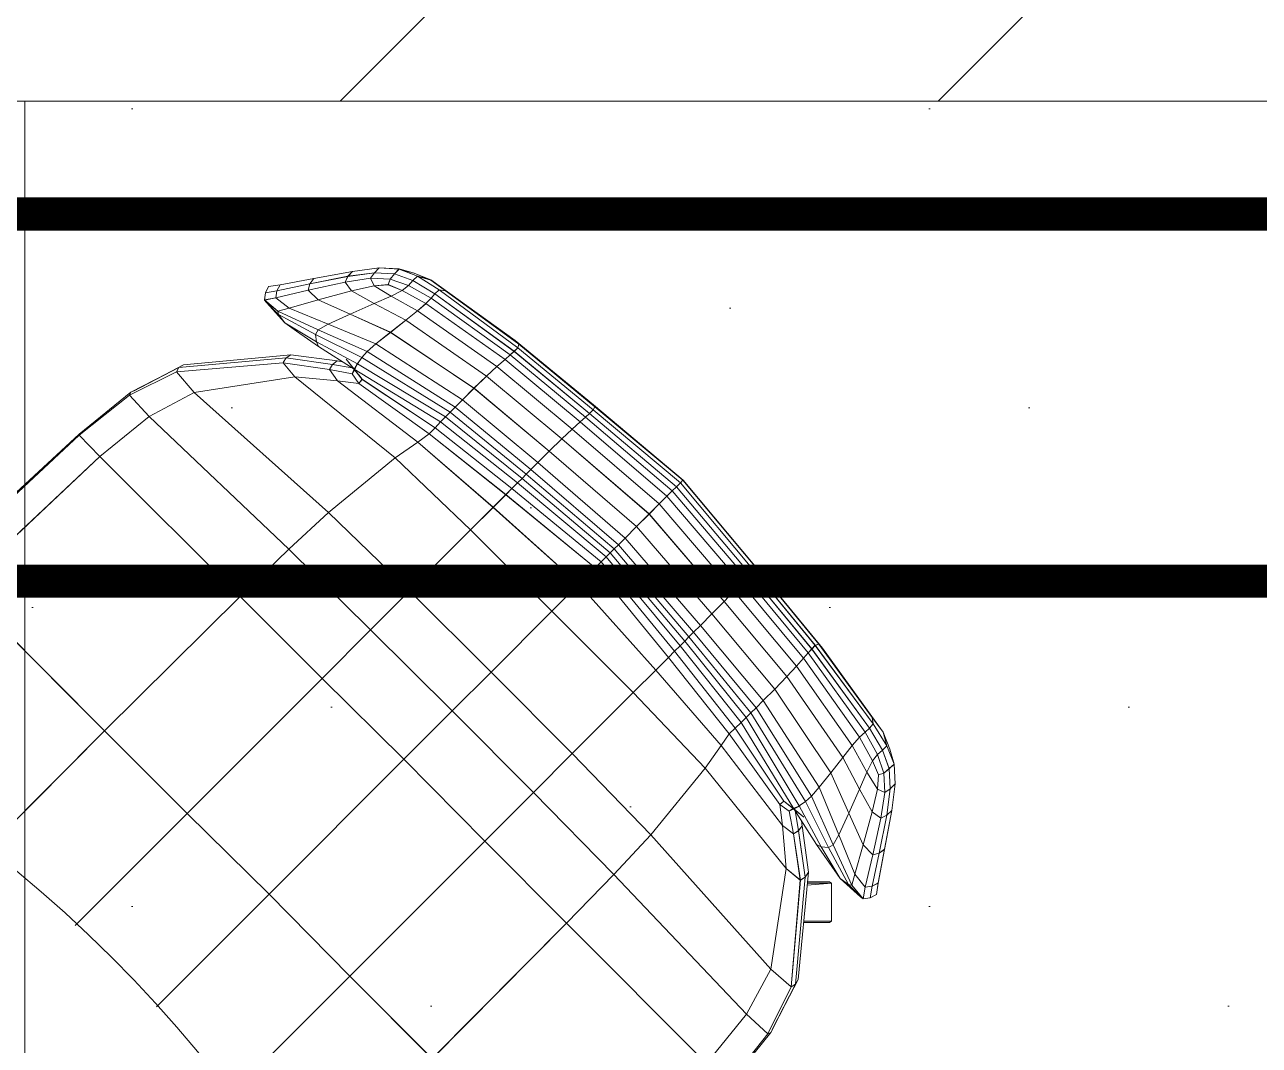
# Model space of a CAD drawing. Header units: millimetres. Extents: x -81374 to 485233, y -39075 to 157313.
# Drawn here: x 44808 to 45364, y -9986 to -9526 of the extents above; entities that cross this region are included whole.
import ezdxf
from ezdxf.enums import TextEntityAlignment as Align

# ---------------------------------------------------------------- set-up
doc = ezdxf.new("R2010")
doc.units = ezdxf.units.MM
doc.layers.add('ceiling', color=7, linetype='Continuous', lineweight=5, true_color=0x560d91)
for name, color, linetype in [('ceilings', 253, 'Continuous'), ('Hatch 01_UC', 7, 'Continuous'), ('M-HVAC VRV PIPE', 152, 'Continuous'), ('PCE-HVACTEXT', 7, 'Continuous')]:
    doc.layers.add(name, color=color, linetype=linetype)
doc.layers.add('COPPER PIPE ', color=4, linetype='Continuous', lineweight=30)
doc.layers.add('G-IMPT', color=8, linetype='Continuous', lineweight=5)
doc.styles.add('rs', font='romans.shx', dxfattribs={"width": 0.75})
doc.styles.get("Standard").update_dxf_attribs({"font": 'arial.ttf'})
doc.dimstyles.new('GLAZ ALU', dxfattribs={"dimscale": 100, "dimtxt": 2, "dimasz": 1.4, "dimexe": 0.8, "dimexo": 0.8, "dimgap": 0.75, "dimtad": 1, "dimdec": 0, "dimzin": 0, "dimdsep": 46, "dimtxsty": 'rs', "dimcen": 0.09, "dimclrd": 8, "dimclre": 8, "dimclrt": 2, "dimadec": 0, "dimazin": 0, "dimtfac": 1, "dimtdec": 0, "dimtmove": 0, "dimatfit": 3, "dimfxl": 1, "dimtolj": 1, "dimtzin": 0, "dimarcsym": 0})

# ---------------------------------------------------------------- blocks, each defined once
blk = doc.blocks.new('floor plan 1')
at = {"layer": 'G-IMPT', "color": 8, "ltscale": 500}
for p, q in [((13270.98, -29066.45), (13216.52, -29120.9)), ((13045.67, -29072.24), (13026.85, -29095.51)), ((13046.23, -29072.34), (13028.16, -29094.97)), ((13055.81, -29081.62), (13037.75, -29103.79)), ((13055.81, -29081.62), (13118.83, -29144.79)), ((13179.34, -29083.74), (13118.83, -29144.79)), ((13179.34, -29083.74), (13216.52, -29120.9)), ((13014.49, -29119.32), (13026.3, -29096.83)), ((13015.69, -29117.26), (13026.85, -29095.51)), ((13015.69, -29117.26), (13026.3, -29096.83)), ((13028.16, -29094.97), (13017.72, -29116.09)), ((13028.16, -29094.97), (13026.85, -29095.51)), ((13037.75, -29103.79), (13028.16, -29094.97)), ((13026.91, -29124.11), (13037.75, -29103.79)), ((13037.75, -29103.79), (13097.52, -29166.7)), ((13303.64, -29107.09), (13252.9, -29157.83)), ((13014.49, -29119.32), (13009.94, -29167.69)), ((13015.69, -29117.26), (13011.35, -29165.5)), ((13017.72, -29116.09), (13013.56, -29164.13)), ((13015.69, -29117.26), (13014.49, -29119.32)), ((13017.72, -29116.09), (13015.69, -29117.26)), ((13026.91, -29124.11), (13017.72, -29116.09)), ((13216.52, -29120.9), (13155.71, -29181.72)), ((13216.52, -29120.9), (13252.9, -29157.83)), ((13019.94, -29169.43), (13026.91, -29124.11)), ((13026.91, -29124.11), (13080.97, -29184.61)), ((12999.53, -29145.72), (13000.37, -29145.11)), ((12999.53, -29145.72), (13012.01, -29145.68)), ((12999.53, -29145.72), (12999.53, -29162.82)), ((13012.01, -29145.72), (12999.53, -29145.72)), ((13012.07, -29145.11), (13000.37, -29145.11)), ((13118.83, -29144.79), (13097.52, -29166.7)), ((13118.83, -29144.79), (13155.71, -29181.72)), ((13340.29, -29143.74), (13289.82, -29194.2)), ((12978.47, -29162.85), (12979.25, -29157.65)), ((12982.08, -29156.22), (12979.25, -29157.65)), ((12981.2, -29161.4), (12982.08, -29156.22)), ((12985.31, -29155.78), (12982.08, -29156.22)), ((12984.32, -29160.95), (12985.31, -29155.78)), ((12986.46, -29156.69), (12985.31, -29155.78)), ((12990.38, -29161.86), (12985.31, -29155.78)), ((12995.55, -29164.9), (12986.46, -29156.69)), ((12991.79, -29162.16), (12986.46, -29156.69)), ((13192.17, -29218.55), (13252.9, -29157.83)), ((13289.82, -29194.2), (13252.9, -29157.83)), ((12975.57, -29178.01), (12978.47, -29162.85)), ((12978.04, -29176.25), (12981.2, -29161.4)), ((12981.2, -29161.4), (12978.47, -29162.85)), ((12980.94, -29175.46), (12984.32, -29160.95)), ((12984.32, -29160.95), (12981.2, -29161.4)), ((12988.96, -29166.86), (12984.32, -29160.95)), ((12988.96, -29166.86), (12990.38, -29161.86)), ((12991.79, -29162.16), (12990.38, -29161.86)), ((12998.72, -29179.97), (12990.38, -29161.86)), ((13000.81, -29178.83), (12991.79, -29162.16)), ((12991.79, -29162.16), (12995.55, -29164.9)), ((12995.55, -29164.9), (12999.35, -29170.23)), ((13004.17, -29179.16), (12995.55, -29164.9)), ((13010.49, -29161.85), (12999.53, -29162.82)), ((12999.53, -29162.82), (13000.37, -29163.42)), ((13010.4, -29162.82), (12999.53, -29162.82)), ((13010.35, -29163.39), (13000.37, -29163.42)), ((13010.35, -29163.42), (13000.37, -29163.42)), ((13011.35, -29165.5), (13009.94, -29167.69)), ((13013.56, -29164.13), (13011.35, -29165.5)), ((13011.35, -29165.5), (13014.39, -29186.42)), ((13019.94, -29169.43), (13013.56, -29164.13)), ((13013.56, -29164.13), (13016.67, -29185.05)), ((12985.19, -29180.02), (12988.96, -29166.86)), ((12996.22, -29184.49), (12988.96, -29166.86)), ((13006.24, -29180.14), (12999.35, -29170.23)), ((13009.94, -29167.69), (13012.76, -29188.54)), ((13019.94, -29169.43), (13056.44, -29214.62)), ((13019.94, -29169.43), (13021.65, -29188.72)), ((13080.97, -29184.61), (13097.52, -29166.7)), ((13097.52, -29166.7), (13133.82, -29203.6)), ((12974.64, -29193.37), (12978.04, -29176.25)), ((12978.04, -29176.25), (12975.57, -29178.01)), ((12980.94, -29175.46), (12977.3, -29192.09)), ((12980.94, -29175.46), (12978.04, -29176.25)), ((12985.19, -29180.02), (12980.94, -29175.46)), ((12972.4, -29195.44), (12975.57, -29178.01)), ((12981.13, -29194.92), (12985.19, -29180.02)), ((12991.69, -29194.3), (12985.19, -29180.02)), ((12996.22, -29184.49), (12998.72, -29179.97)), ((13000.81, -29178.83), (12998.72, -29179.97)), ((13008.51, -29202.01), (12998.72, -29179.97)), ((13011.18, -29199.58), (13000.81, -29178.83)), ((13004.17, -29179.16), (13000.81, -29178.83)), ((13014.03, -29197.65), (13004.17, -29179.16)), ((13004.17, -29179.16), (13006.24, -29180.14)), ((13016.41, -29196.19), (13006.24, -29180.14)), ((13155.71, -29181.72), (13133.82, -29203.6)), ((13155.71, -29181.72), (13192.17, -29218.55)), ((13380.49, -29177.59), (13326.99, -29231.39)), ((12991.69, -29194.3), (12996.22, -29184.49)), ((13005.06, -29205.97), (12996.22, -29184.49)), ((13014.39, -29186.42), (13012.76, -29188.54)), ((13016.67, -29185.05), (13014.39, -29186.42)), ((13014.39, -29186.42), (13015.87, -29195.34)), ((13021.65, -29188.72), (13016.67, -29185.05)), ((13016.67, -29185.05), (13018.53, -29195.23)), ((13080.97, -29184.61), (13056.44, -29214.62)), ((13080.97, -29184.61), (13116.32, -29221.11)), ((12974.64, -29193.37), (12972.4, -29195.44)), ((12974.64, -29193.37), (12973.05, -29205.32)), ((12977.3, -29192.09), (12974.64, -29193.37)), ((12977.3, -29192.09), (12975.54, -29203.59)), ((12981.13, -29194.92), (12977.3, -29192.09)), ((13021.04, -29199.73), (13011.98, -29192.57)), ((13016.41, -29196.19), (13011.98, -29192.57)), ((13012.99, -29190.8), (13012.76, -29188.54)), ((13012.76, -29188.54), (13013.09, -29190.95)), ((13049.26, -29224.79), (13021.65, -29188.72)), ((13021.65, -29188.72), (13022.85, -29198.26)), ((12972.4, -29195.44), (12970.8, -29207.46)), ((12981.13, -29194.92), (12978.86, -29205.13)), ((12986.89, -29205.17), (12981.13, -29194.92)), ((12991.69, -29194.3), (12986.89, -29205.17)), ((12999.87, -29212.48), (12991.69, -29194.3)), ((13014.03, -29197.65), (13011.18, -29199.58)), ((13013.62, -29197.64), (13016.05, -29196.43)), ((13016.55, -29196.5), (13013.62, -29197.64)), ((13016.41, -29196.19), (13014.03, -29197.65)), ((13037.91, -29237.33), (13014.03, -29197.65)), ((13021.04, -29199.73), (13016.41, -29196.19)), ((13016.41, -29196.19), (13040.19, -29235.13)), ((13018.53, -29195.23), (13016.44, -29196.25)), ((13016.57, -29196.49), (13018.53, -29195.23)), ((13022.85, -29198.26), (13018.53, -29195.23)), ((13021.04, -29199.73), (13018.98, -29198.25)), ((13022.85, -29198.26), (13021.04, -29199.73)), ((13022.85, -29198.26), (13045.57, -29230.04)), ((13289.82, -29194.2), (13229.01, -29255.02)), ((13326.99, -29231.39), (13289.82, -29194.2)), ((12975.54, -29203.59), (12973.05, -29205.32)), ((12978.86, -29205.13), (12975.54, -29203.59)), ((12975.93, -29212.34), (12975.54, -29203.59)), ((13005.06, -29205.97), (13008.51, -29202.01)), ((13011.18, -29199.58), (13008.51, -29202.01)), ((13033.51, -29241.73), (13008.51, -29202.01)), ((13011.18, -29199.58), (13035.78, -29239.45)), ((13042.94, -29232.63), (13021.04, -29199.73)), ((13116.32, -29221.11), (13133.82, -29203.6)), ((13133.82, -29203.6), (13170.33, -29240.4)), ((12973.05, -29205.32), (12970.8, -29207.46)), ((12971.34, -29216.42), (12970.8, -29207.46)), ((12973.58, -29214.34), (12973.05, -29205.32)), ((12978.4, -29211.56), (12978.86, -29205.13)), ((12983.57, -29212.83), (12978.86, -29205.13)), ((12986.89, -29205.17), (12983.57, -29212.83)), ((12994.41, -29219.44), (12986.89, -29205.17)), ((13005.06, -29205.97), (12999.87, -29212.48)), ((13005.06, -29205.97), (13030.23, -29245.01)), ((12973.58, -29214.34), (12971.34, -29216.42)), ((12975.93, -29212.34), (12973.58, -29214.34)), ((12976.55, -29222.63), (12973.58, -29214.34)), ((12978.4, -29211.56), (12975.93, -29212.34)), ((12978.73, -29220.73), (12975.93, -29212.34)), ((12981.07, -29217.83), (12978.4, -29211.56)), ((12983.57, -29212.83), (12981.07, -29217.83)), ((12990.16, -29224.76), (12983.57, -29212.83)), ((12999.87, -29212.48), (12994.41, -29219.44)), ((13025.08, -29250.16), (12999.87, -29212.48)), ((13056.44, -29214.62), (13049.26, -29224.79)), ((13056.44, -29214.62), (13088.82, -29248.61)), ((12973.19, -29223.18), (12971.34, -29216.42)), ((12974.55, -29224.67), (12971.34, -29216.42)), ((12978.73, -29220.73), (12976.55, -29222.63)), ((12981.07, -29217.83), (12978.73, -29220.73)), ((12984.42, -29230.83), (12978.73, -29220.73)), ((12986.9, -29228.52), (12981.07, -29217.83)), ((12994.41, -29219.44), (12990.16, -29224.76)), ((12994.41, -29219.44), (13019.59, -29255.79)), ((13116.32, -29221.11), (13088.82, -29248.61)), ((13116.32, -29221.11), (13152.88, -29257.85)), ((13192.17, -29218.55), (13170.33, -29240.4)), ((13192.17, -29218.55), (13229.01, -29255.02)), ((12973.19, -29223.18), (12976.3, -29230.76)), ((12976.55, -29222.63), (12974.55, -29224.67)), ((12976.3, -29230.76), (12974.55, -29224.67)), ((12980.74, -29234.5), (12974.55, -29224.67)), ((12982.46, -29232.54), (12976.55, -29222.63)), ((12990.16, -29224.76), (12986.9, -29228.52)), ((13015.29, -29260.51), (12990.16, -29224.76)), ((13049.26, -29224.79), (13045.57, -29230.04)), ((13049.26, -29224.79), (13078.68, -29258.74)), ((12976.3, -29230.76), (13003.52, -29268.65)), ((12976.3, -29230.76), (12981.22, -29237.38)), ((12982.46, -29232.54), (12980.74, -29234.5)), ((12984.42, -29230.83), (12982.46, -29232.54)), ((12982.46, -29232.54), (13008.42, -29268.24)), ((12986.9, -29228.52), (12984.42, -29230.83)), ((13009.99, -29266.53), (12984.42, -29230.83)), ((12986.9, -29228.52), (13012.11, -29264.15)), ((13045.57, -29230.04), (13042.94, -29232.63)), ((13045.57, -29230.04), (13072.97, -29264.45)), ((13326.99, -29231.39), (13265.93, -29291.89)), ((13391.68, -29296.21), (13326.99, -29231.39)), ((12981.22, -29237.38), (12980.74, -29234.5)), ((13006.86, -29269.89), (12980.74, -29234.5)), ((13005.26, -29270.39), (12981.22, -29237.38)), ((13037.91, -29237.33), (13035.78, -29239.45)), ((13040.19, -29235.13), (13037.91, -29237.33)), ((13037.91, -29237.33), (13065.62, -29271.8)), ((13042.94, -29232.63), (13040.19, -29235.13)), ((13040.19, -29235.13), (13067.7, -29269.73)), ((13042.94, -29232.63), (13070.23, -29267.2)), ((13030.23, -29245.01), (13033.51, -29241.73)), ((13035.78, -29239.45), (13033.51, -29241.73)), ((13033.51, -29241.73), (13061.66, -29275.76)), ((13035.78, -29239.45), (13063.71, -29273.71)), ((13152.88, -29257.85), (13170.33, -29240.4)), ((13170.33, -29240.4), (13207.13, -29276.9)), ((13030.23, -29245.01), (13025.08, -29250.16)), ((13030.23, -29245.01), (13058.54, -29278.88)), ((13088.82, -29248.61), (13078.68, -29258.74)), ((13088.82, -29248.61), (13125.46, -29285.27)), ((13025.08, -29250.16), (13019.59, -29255.79)), ((13025.08, -29250.16), (13053.41, -29284.02)), ((13019.59, -29255.79), (13015.29, -29260.51)), ((13019.59, -29255.79), (13047.85, -29289.67)), ((13078.68, -29258.74), (13072.97, -29264.45)), ((13078.68, -29258.74), (13113.28, -29297.45)), ((13125.46, -29285.27), (13152.88, -29257.85)), ((13152.88, -29257.85), (13189.62, -29294.41)), ((13229.01, -29255.02), (13207.13, -29276.9)), ((13265.93, -29291.89), (13229.01, -29255.02)), ((13012.11, -29264.15), (13009.99, -29266.53)), ((13015.29, -29260.51), (13012.11, -29264.15)), ((13012.11, -29264.15), (13040.21, -29297.94)), ((13015.29, -29260.51), (13043.47, -29294.35)), ((13072.97, -29264.45), (13070.23, -29267.2)), ((13072.97, -29264.45), (13105.92, -29304.81)), ((13003.52, -29268.65), (13032.53, -29303.96)), ((13003.52, -29268.65), (13005.26, -29270.39)), ((13005.26, -29270.39), (13006.86, -29269.89)), ((13005.26, -29270.39), (13033.36, -29304.66)), ((13008.42, -29268.24), (13006.86, -29269.89)), ((13006.86, -29269.89), (13034.72, -29303.81)), ((13009.99, -29266.53), (13008.42, -29268.24)), ((13008.42, -29268.24), (13036.37, -29302.13)), ((13009.99, -29266.53), (13038.02, -29300.35)), ((13067.7, -29269.73), (13065.62, -29271.8)), ((13070.23, -29267.2), (13067.7, -29269.73)), ((13101.04, -29309.68), (13067.7, -29269.73)), ((13070.23, -29267.2), (13103.25, -29307.48)), ((13058.54, -29278.88), (13061.66, -29275.76)), ((13063.71, -29273.71), (13061.66, -29275.76)), ((13061.66, -29275.76), (13095.5, -29315.22)), ((13065.62, -29271.8), (13063.71, -29273.71)), ((13097.4, -29313.32), (13063.71, -29273.71)), ((13065.62, -29271.8), (13099.17, -29311.55)), ((13189.62, -29294.41), (13207.13, -29276.9)), ((13244.03, -29313.2), (13207.13, -29276.9)), ((13058.54, -29278.88), (13053.41, -29284.02)), ((13058.54, -29278.88), (13092.51, -29318.22)), ((13053.41, -29284.02), (13047.85, -29289.67)), ((13053.41, -29284.02), (13087.37, -29323.35)), ((13125.46, -29285.27), (13113.28, -29297.45)), ((13125.46, -29285.27), (13162.12, -29321.91)), ((13047.85, -29289.67), (13043.47, -29294.35)), ((13081.68, -29329.04), (13047.85, -29289.67)), ((13265.93, -29291.89), (13244.03, -29313.2)), ((13329.11, -29354.91), (13265.93, -29291.89)), ((13040.21, -29297.94), (13038.02, -29300.35)), ((13043.47, -29294.35), (13040.21, -29297.94)), ((13073.65, -29337.07), (13040.21, -29297.94)), ((13043.47, -29294.35), (13077.12, -29333.61)), ((13113.28, -29297.45), (13105.92, -29304.81)), ((13113.28, -29297.45), (13151.98, -29332.04)), ((13162.12, -29321.91), (13189.62, -29294.41)), ((13226.11, -29329.75), (13189.62, -29294.41)), ((13391.68, -29296.21), (13329.11, -29354.91)), ((13032.53, -29303.96), (13066.38, -29344.34)), ((13032.53, -29303.96), (13033.36, -29304.66)), ((13033.36, -29304.66), (13034.72, -29303.81)), ((13033.36, -29304.66), (13066.42, -29344.31)), ((13036.37, -29302.13), (13034.72, -29303.81)), ((13067.59, -29343.13), (13034.72, -29303.81)), ((13038.02, -29300.35), (13036.37, -29302.13)), ((13069.38, -29341.34), (13036.37, -29302.13)), ((13038.02, -29300.35), (13071.24, -29339.48)), ((13105.92, -29304.81), (13103.25, -29307.48)), ((13105.92, -29304.81), (13146.28, -29337.75)), ((13101.04, -29309.68), (13099.17, -29311.55)), ((13103.25, -29307.48), (13101.04, -29309.68)), ((13101.04, -29309.68), (13141, -29343.03)), ((13103.25, -29307.48), (13143.53, -29340.5)), ((13401.4, -29305.95), (13338.39, -29364.49)), ((13401.75, -29306.3), (13338.49, -29365.05)), ((13092.51, -29318.22), (13095.5, -29315.22)), ((13097.4, -29313.32), (13095.5, -29315.22)), ((13095.5, -29315.22), (13134.97, -29349.06)), ((13099.17, -29311.55), (13097.4, -29313.32)), ((13097.4, -29313.32), (13137.01, -29347.01)), ((13099.17, -29311.55), (13138.92, -29345.1)), ((13226.11, -29329.75), (13244.03, -29313.2)), ((13244.03, -29313.2), (13306.93, -29372.97)), ((13092.51, -29318.22), (13087.37, -29323.35)), ((13092.51, -29318.22), (13131.84, -29352.18)), ((13087.37, -29323.35), (13081.68, -29329.04)), ((13087.37, -29323.35), (13126.71, -29357.32)), ((13162.12, -29321.91), (13151.98, -29332.04)), ((13196.11, -29354.29), (13162.12, -29321.91)), ((13081.68, -29329.04), (13077.12, -29333.61)), ((13081.68, -29329.04), (13121.05, -29362.88)), ((13151.98, -29332.04), (13146.28, -29337.75)), ((13185.93, -29361.46), (13151.98, -29332.04)), ((13196.11, -29354.29), (13226.11, -29329.75)), ((13226.11, -29329.75), (13286.62, -29383.81)), ((13073.65, -29337.07), (13071.24, -29339.48)), ((13077.12, -29333.61), (13073.65, -29337.07)), ((13073.65, -29337.07), (13112.79, -29370.51)), ((13077.12, -29333.61), (13116.38, -29367.26)), ((13143.53, -29340.5), (13146.28, -29337.75)), ((13180.69, -29365.16), (13146.28, -29337.75)), ((13066.42, -29344.31), (13067.59, -29343.13)), ((13069.38, -29341.34), (13067.59, -29343.13)), ((13067.59, -29343.13), (13106.92, -29376)), ((13071.24, -29339.48), (13069.38, -29341.34)), ((13069.38, -29341.34), (13108.6, -29374.36)), ((13071.24, -29339.48), (13110.37, -29372.71)), ((13141, -29343.03), (13138.92, -29345.1)), ((13143.53, -29340.5), (13141, -29343.03)), ((13175.59, -29370.54), (13141, -29343.03)), ((13178.09, -29367.79), (13143.53, -29340.5)), ((13066.38, -29344.34), (13106.77, -29378.2)), ((13066.42, -29344.31), (13106.07, -29377.37)), ((13131.84, -29352.18), (13134.97, -29349.06)), ((13137.01, -29347.01), (13134.97, -29349.06)), ((13169, -29377.21), (13134.97, -29349.06)), ((13138.92, -29345.1), (13137.01, -29347.01)), ((13171.27, -29374.94), (13137.01, -29347.01)), ((13173.39, -29372.82), (13138.92, -29345.1)), ((13126.71, -29357.32), (13131.84, -29352.18)), ((13165.72, -29380.5), (13131.84, -29352.18)), ((13196.11, -29354.29), (13185.93, -29361.46)), ((13241.3, -29390.79), (13196.11, -29354.29)), ((13329.11, -29354.91), (13306.93, -29372.97)), ((13329.11, -29354.91), (13338.39, -29364.49)), ((13126.71, -29357.32), (13121.05, -29362.88)), ((13160.57, -29385.65), (13126.71, -29357.32)), ((13121.05, -29362.88), (13116.38, -29367.26)), ((13154.93, -29391.14), (13121.05, -29362.88)), ((13178.09, -29367.79), (13180.69, -29365.16)), ((13185.93, -29361.46), (13180.69, -29365.16)), ((13212.47, -29387.87), (13180.69, -29365.16)), ((13222.01, -29389.07), (13185.93, -29361.46)), ((13338.49, -29365.05), (13315.22, -29383.87)), ((13338.39, -29364.49), (13315.76, -29382.57)), ((13338.39, -29364.49), (13338.49, -29365.05)), ((13112.79, -29370.51), (13110.37, -29372.71)), ((13116.38, -29367.26), (13112.79, -29370.51)), ((13146.57, -29398.61), (13112.79, -29370.51)), ((13150.21, -29395.44), (13116.38, -29367.26)), ((13175.59, -29370.54), (13173.39, -29372.82)), ((13178.09, -29367.79), (13175.59, -29370.54)), ((13214.53, -29394.31), (13175.59, -29370.54)), ((13210.99, -29389.69), (13178.09, -29367.79)), ((13106.07, -29377.37), (13106.92, -29376)), ((13108.6, -29374.36), (13106.92, -29376)), ((13140.83, -29403.86), (13106.92, -29376)), ((13110.37, -29372.71), (13108.6, -29374.36)), ((13142.48, -29402.31), (13108.6, -29374.36)), ((13144.2, -29400.73), (13110.37, -29372.71)), ((13171.27, -29374.94), (13169, -29377.21)), ((13173.39, -29372.82), (13171.27, -29374.94)), ((13211.15, -29399.54), (13171.27, -29374.94)), ((13213.07, -29396.7), (13173.39, -29372.82)), ((13286.62, -29383.81), (13306.93, -29372.97)), ((13306.93, -29372.97), (13315.76, -29382.57)), ((13140.34, -29405.47), (13106.07, -29377.37)), ((13106.77, -29378.2), (13106.07, -29377.37)), ((13142.08, -29407.2), (13106.77, -29378.2)), ((13160.57, -29385.65), (13165.72, -29380.5)), ((13165.72, -29380.5), (13169, -29377.21)), ((13204.76, -29405.67), (13165.72, -29380.5)), ((13208.72, -29402.21), (13169, -29377.21)), ((13315.76, -29382.57), (13294.64, -29393)), ((13315.76, -29382.57), (13315.22, -29383.87)), ((13160.57, -29385.65), (13154.93, -29391.14)), ((13198.25, -29410.86), (13160.57, -29385.65)), ((13212.47, -29387.87), (13210.99, -29389.69)), ((13222.01, -29389.07), (13212.47, -29387.87)), ((13212.47, -29387.87), (13215.5, -29392.2)), ((13241.3, -29390.79), (13286.62, -29383.81)), ((13286.62, -29383.81), (13294.64, -29393)), ((13313.9, -29384.43), (13291.4, -29396.24)), ((13293.47, -29395.04), (13315.22, -29383.87)), ((13293.47, -29395.04), (13313.9, -29384.43)), ((13154.93, -29391.14), (13150.21, -29395.44)), ((13191.28, -29416.31), (13154.93, -29391.14)), ((13210.99, -29389.69), (13212.47, -29391.75)), ((13210.99, -29389.69), (13218.15, -29398.75)), ((13210.99, -29389.69), (13214.53, -29394.31)), ((13215.5, -29392.2), (13214.23, -29394.16)), ((13215.5, -29392.2), (13214.48, -29394.29)), ((13225.68, -29394.06), (13215.5, -29392.2)), ((13241.3, -29390.79), (13222.01, -29389.07)), ((13222.01, -29389.07), (13225.68, -29394.06)), ((13241.3, -29390.79), (13246.6, -29397.17)), ((13294.64, -29393), (13246.6, -29397.17)), ((13294.64, -29393), (13293.47, -29395.04)), ((13146.57, -29398.61), (13144.2, -29400.73)), ((13150.21, -29395.44), (13146.57, -29398.61)), ((13182.2, -29423.82), (13146.57, -29398.61)), ((13185.97, -29420.56), (13150.21, -29395.44)), ((13213.07, -29396.7), (13211.15, -29399.54)), ((13214.53, -29394.31), (13213.07, -29396.7)), ((13213.07, -29396.7), (13231.56, -29406.56)), ((13214.22, -29394.18), (13213.08, -29397.1)), ((13213.08, -29397.1), (13214.29, -29394.67)), ((13214.53, -29394.31), (13230.58, -29404.48)), ((13214.53, -29394.31), (13218.15, -29398.75)), ((13224.31, -29396.34), (13215.38, -29394.85)), ((13222.18, -29397.96), (13219.78, -29397.64)), ((13219.93, -29397.73), (13222.18, -29397.96)), ((13224.31, -29396.34), (13222.18, -29397.96)), ((13243.04, -29400.78), (13222.18, -29397.96)), ((13225.68, -29394.06), (13224.31, -29396.34)), ((13245.23, -29399.37), (13224.31, -29396.34)), ((13246.6, -29397.17), (13225.68, -29394.06)), ((13291.4, -29396.24), (13243.04, -29400.78)), ((13245.23, -29399.37), (13243.04, -29400.78)), ((13293.47, -29395.04), (13245.23, -29399.37)), ((13246.55, -29397.25), (13245.23, -29399.37)), ((13293.47, -29395.04), (13291.4, -29396.24)), ((13140.34, -29405.47), (13140.83, -29403.86)), ((13142.48, -29402.31), (13140.83, -29403.86)), ((13176.23, -29429.98), (13140.83, -29403.86)), ((13144.2, -29400.73), (13142.48, -29402.31)), ((13178.18, -29428.27), (13142.48, -29402.31)), ((13179.89, -29426.3), (13144.2, -29400.73)), ((13204.76, -29405.67), (13208.72, -29402.21)), ((13211.15, -29399.54), (13208.72, -29402.21)), ((13208.72, -29402.21), (13230.75, -29412.01)), ((13211.15, -29399.54), (13231.89, -29409.91)), ((13230.58, -29404.48), (13240.5, -29411.37)), ((13230.58, -29404.48), (13231.56, -29406.56)), ((13142.08, -29407.2), (13140.34, -29405.47)), ((13140.34, -29405.47), (13173.35, -29429.5)), ((13142.08, -29407.2), (13179.96, -29434.43)), ((13204.76, -29405.67), (13198.25, -29410.86)), ((13204.76, -29405.67), (13226.23, -29414.5)), ((13231.89, -29409.91), (13230.75, -29412.01)), ((13231.56, -29406.56), (13231.89, -29409.91)), ((13231.56, -29406.56), (13245.83, -29415.17)), ((13231.89, -29409.91), (13248.56, -29418.93)), ((13198.25, -29410.86), (13191.28, -29416.31)), ((13198.25, -29410.86), (13216.42, -29419.03)), ((13226.23, -29414.5), (13216.42, -29419.03)), ((13226.23, -29414.5), (13230.75, -29412.01)), ((13226.23, -29414.5), (13243.86, -29421.77)), ((13230.75, -29412.01), (13248.86, -29420.35)), ((13245.83, -29415.17), (13240.5, -29411.37)), ((13245.83, -29415.17), (13254.03, -29424.27)), ((13248.56, -29418.93), (13245.83, -29415.17)), ((13185.97, -29420.56), (13182.26, -29423.77)), ((13191.28, -29416.31), (13185.97, -29420.56)), ((13185.97, -29420.56), (13197.9, -29427.16)), ((13191.28, -29416.31), (13205.56, -29423.84)), ((13216.42, -29419.03), (13205.56, -29423.84)), ((13216.42, -29419.03), (13230.71, -29425.54)), ((13243.86, -29421.77), (13248.86, -29420.35)), ((13248.56, -29418.93), (13254.03, -29424.27)), ((13248.56, -29418.93), (13248.86, -29420.35)), ((13248.86, -29420.35), (13254.94, -29425.42)), ((13179.89, -29426.3), (13178.18, -29428.27)), ((13182.2, -29423.82), (13179.89, -29426.3)), ((13179.89, -29426.3), (13190, -29432)), ((13182.2, -29423.82), (13192.89, -29429.66)), ((13197.9, -29427.16), (13192.89, -29429.66)), ((13205.56, -29423.84), (13197.9, -29427.16)), ((13197.9, -29427.16), (13205.6, -29431.87)), ((13205.56, -29423.84), (13215.81, -29429.59)), ((13215.81, -29429.59), (13230.71, -29425.54)), ((13230.71, -29425.54), (13243.86, -29421.77)), ((13230.71, -29425.54), (13235.26, -29429.78)), ((13249.77, -29426.4), (13235.26, -29429.78)), ((13243.86, -29421.77), (13249.77, -29426.4)), ((13249.77, -29426.4), (13249.33, -29429.52)), ((13249.77, -29426.4), (13254.94, -29425.42)), ((13254.03, -29424.27), (13254.94, -29425.42)), ((13254.94, -29425.42), (13254.51, -29428.65)), ((13179.96, -29434.43), (13173.35, -29429.5)), ((13173.35, -29429.5), (13176.23, -29429.98)), ((13178.18, -29428.27), (13176.23, -29429.98)), ((13176.23, -29429.98), (13186.05, -29436.17)), ((13178.18, -29428.27), (13188.09, -29434.17)), ((13190, -29432), (13188.09, -29434.17)), ((13192.89, -29429.66), (13190, -29432)), ((13198.39, -29434.8), (13190, -29432)), ((13192.89, -29429.66), (13199.16, -29432.33)), ((13199.16, -29432.33), (13198.39, -29434.8)), ((13199.16, -29432.33), (13205.6, -29431.87)), ((13215.81, -29429.59), (13205.6, -29431.87)), ((13205.6, -29431.87), (13207.14, -29435.19)), ((13215.81, -29429.59), (13218.64, -29433.43)), ((13217.36, -29436.08), (13234.47, -29432.68)), ((13235.26, -29429.78), (13218.64, -29433.43)), ((13232.72, -29435.15), (13247.88, -29432.25)), ((13234.47, -29432.68), (13232.72, -29435.15)), ((13234.47, -29432.68), (13249.33, -29429.52)), ((13235.26, -29429.78), (13234.47, -29432.68)), ((13249.33, -29429.52), (13247.88, -29432.25)), ((13247.88, -29432.25), (13253.07, -29431.47)), ((13249.33, -29429.52), (13254.51, -29428.65)), ((13254.51, -29428.65), (13253.07, -29431.47)), ((13187.54, -29437.54), (13179.96, -29434.43)), ((13179.96, -29434.43), (13186.05, -29436.17)), ((13188.09, -29434.17), (13186.05, -29436.17)), ((13186.05, -29436.17), (13194.3, -29439.39)), ((13187.54, -29437.54), (13194.3, -29439.39)), ((13188.09, -29434.17), (13196.39, -29437.15)), ((13196.39, -29437.15), (13194.3, -29439.39)), ((13198.39, -29434.8), (13196.39, -29437.15)), ((13196.39, -29437.15), (13205.4, -29437.68)), ((13198.39, -29434.8), (13207.14, -29435.19)), ((13205.4, -29437.68), (13203.27, -29439.92)), ((13215.29, -29438.32), (13203.27, -29439.92)), ((13207.14, -29435.19), (13205.4, -29437.68)), ((13217.36, -29436.08), (13205.4, -29437.68)), ((13218.64, -29433.43), (13207.14, -29435.19)), ((13232.72, -29435.15), (13215.29, -29438.32)), ((13217.36, -29436.08), (13215.29, -29438.32)), ((13218.64, -29433.43), (13217.36, -29436.08)), ((13194.3, -29439.39), (13203.27, -29439.92))]:
    blk.add_line(p, q, dxfattribs=at)
blk.add_arc((13748.16, -28705.24), 600, 90, 270, dxfattribs=at)
blk.add_arc((13748.16, -28705.24), 600, 90, 270, dxfattribs=at)
for rotation, p in [(359.9992, (39680.63, -4989.62, 0)), (359.9992, (35886.72, -10139.29, 0)), (270.0008, (28873.29, -20643.48, 0)), (359.9992, (11975.31, -26935.44, 0)), (359.9992, (15267.63, -26935.44, 0)), (359.9992, (26686.27, -26987.73, 0)), (270.0008, (15861.11, -28615.02, 0)), (89.9992, (23697.81, -33300.57, 0)), (89.9992, (23597.87, -35337.73, 0)), (89.9992, (23597.88, -37388.34, 0)), (359.9992, (13750.44, -37781.54, 0)), (89.9992, (23697.83, -40746.76, 0)), (89.9992, (23597.8, -44302.49, 0)), (89.9992, (23597.81, -46399.06, 0)), (89.9992, (23697.78, -48339.78, 0)), (89.9992, (23697.77, -54279.98, 0)), (359.9992, (27418.07, -55702.4, 0)), (89.9992, (9671.91, -65856.51, 0)), (359.9992, (4684.11, -67403.39, 0)), (359.9992, (8737.21, -67403.39, 0))]:
    blk.add_attdef('PARTITIONTYPE', text='', height=200, rotation=rotation, dxfattribs=at).set_placement(p, align=Align.MIDDLE_CENTER)
blk = doc.blocks.new('GRID')
at = {"layer": 'ceilings', "lineweight": 5, "transparency": 33554597}
h = blk.add_hatch(dxfattribs=at)
h.set_pattern_fill('DOTS', color=8, scale=80, angle=45)
h.paths.add_polyline_path([(56229.86, 61282.61), (56229.86, 61882.61), (56829.86, 61882.61), (56829.86, 61282.61)])
at = {"layer": 'ceilings', "color": 8, "lineweight": 5}
blk.add_lwpolyline([(56229.86, 61282.61), (56229.86, 61882.61), (56829.86, 61882.61), (56829.86, 61282.61)], close=True, dxfattribs=at)
blk = doc.blocks.new('Steelcase EMEA Bolia - Mood Dining Chair - scx_bolia_d3_ancilary_mood_leg_18ba0357-414835-Level 1')
at = {"layer": 'G-IMPT'}
for p, q in [((-179.96, 167.36), (-167.87, 179.45)), ((-167.87, 179.45), (-166.85, 179.29)), ((-160.18, 171.76), (-167.87, 179.45)), ((-160.8, 171.01), (-167.87, 179.45)), ((-159.79, 172.23), (-166.85, 179.29)), ((-159.81, 172.21), (-166.85, 179.29)), ((-179.96, 167.36), (-179.8, 166.34)), ((-171.14, 158.54), (-179.96, 167.36)), ((-179.96, 167.36), (-171.16, 158.51)), ((-171.52, 158.07), (-179.8, 166.34))]:
    blk.add_line(p, q, dxfattribs=at)
blk = doc.blocks.new('Steelcase EMEA Bolia - Mood Dining Chair - scx_bolia_d3_ancilary_mood_back_18ba0357-V66-Level 1')
at = {"layer": 'G-IMPT'}
for p, q in [((-90.21, 251.46), (-44.74, 255.92)), ((-44.74, 255.92), (7.76, 260.54)), ((-44.74, 255.92), (-43.65, 255.83)), ((-43.65, 255.83), (7.76, 260.49)), ((7.76, 256.3), (-43.32, 251.91)), ((7.76, 258.83), (-43.29, 254.26)), ((7.76, 260.54), (60.26, 255.92)), ((7.76, 260.49), (7.76, 258.83)), ((7.76, 260.49), (59.17, 255.83)), ((7.76, 256.3), (7.76, 258.83)), ((7.76, 258.83), (58.81, 254.26)), ((7.76, 253.66), (7.76, 256.3)), ((7.76, 256.3), (58.83, 251.91)), ((60.26, 255.92), (59.17, 255.83)), ((105.73, 251.46), (60.26, 255.92)), ((-136.25, 243.93), (-90.21, 251.46)), ((-87.76, 251.47), (-128.09, 245.12)), ((-90.21, 251.46), (-87.76, 251.47)), ((-87.76, 251.47), (-43.65, 255.83)), ((-87.76, 251.47), (-86.97, 249.98)), ((-87.04, 247.71), (-43.32, 251.91)), ((-86.97, 249.98), (-43.29, 254.26)), ((-43.65, 255.83), (-43.29, 254.26)), ((-43.4, 249.49), (7.76, 253.66)), ((-43.4, 249.49), (-43.32, 251.91)), ((-43.32, 251.91), (-43.29, 254.26)), ((7.76, 250.26), (7.76, 253.66)), ((7.76, 253.66), (58.92, 249.49)), ((59.17, 255.83), (58.81, 254.26)), ((58.83, 251.91), (58.81, 254.26)), ((102.49, 249.98), (58.81, 254.26)), ((102.56, 247.71), (58.83, 251.91)), ((58.92, 249.49), (58.83, 251.91)), ((103.27, 251.47), (59.17, 255.83)), ((103.27, 251.47), (102.49, 249.98)), ((105.73, 251.46), (103.27, 251.47)), ((103.27, 251.47), (143.61, 245.12)), ((105.73, 251.46), (151.77, 243.93)), ((-136.25, 243.93), (-128.09, 245.12)), ((-130.64, 240.82), (-87.04, 247.71)), ((-86.97, 249.98), (-130.47, 243.42)), ((-128.09, 245.12), (-130.47, 243.42)), ((-87.14, 245.39), (-130.46, 238.23)), ((-87.32, 242.21), (-43.56, 246.23)), ((-87.32, 242.21), (-87.14, 245.39)), ((-87.14, 245.39), (-43.4, 249.49)), ((-87.14, 245.39), (-87.04, 247.71)), ((-87.04, 247.71), (-86.97, 249.98)), ((-43.8, 241.39), (-43.56, 246.23)), ((-43.8, 241.39), (7.76, 245.35)), ((7.76, 250.26), (-43.56, 246.23)), ((-43.56, 246.23), (-43.4, 249.49)), ((7.76, 245.35), (7.76, 250.26)), ((7.76, 250.26), (59.08, 246.23)), ((7.76, 238.9), (7.76, 245.35)), ((7.76, 245.35), (59.31, 241.39)), ((59.08, 246.23), (58.92, 249.49)), ((102.66, 245.39), (58.92, 249.49)), ((102.84, 242.21), (59.08, 246.23)), ((59.31, 241.39), (59.08, 246.23)), ((102.56, 247.71), (102.49, 249.98)), ((145.99, 243.42), (102.49, 249.98)), ((102.66, 245.39), (102.56, 247.71)), ((146.16, 240.82), (102.56, 247.71)), ((102.84, 242.21), (102.66, 245.39)), ((145.98, 238.23), (102.66, 245.39)), ((151.77, 243.93), (143.61, 245.12)), ((143.61, 245.12), (145.99, 243.42)), ((-141.79, 240.85), (-149.9, 237.29)), ((-143.81, 240.76), (-149.9, 237.29)), ((-143.81, 240.76), (-136.25, 243.93)), ((-141.82, 237.99), (-141.79, 240.85)), ((-130.64, 240.82), (-141.82, 237.99)), ((-136.25, 243.93), (-141.79, 240.85)), ((-130.47, 243.42), (-141.79, 240.85)), ((-130.64, 240.82), (-130.47, 243.42)), ((-130.46, 238.23), (-130.64, 240.82)), ((-130.34, 234.84), (-87.32, 242.21)), ((-87.65, 237.39), (-87.32, 242.21)), ((-87.65, 237.39), (-43.8, 241.39)), ((-44, 234.99), (-43.8, 241.39)), ((59.52, 234.99), (59.31, 241.39)), ((103.17, 237.39), (59.31, 241.39)), ((103.17, 237.39), (102.84, 242.21)), ((145.86, 234.84), (102.84, 242.21)), ((145.98, 238.23), (146.16, 240.82)), ((146.16, 240.82), (145.99, 243.42)), ((145.99, 243.42), (157.31, 240.85)), ((146.16, 240.82), (157.34, 237.99)), ((159.33, 240.76), (151.77, 243.93)), ((151.77, 243.93), (157.31, 240.85)), ((157.34, 237.99), (157.31, 240.85)), ((157.31, 240.85), (165.42, 237.29)), ((159.33, 240.76), (165.42, 237.29)), ((-149.9, 237.29), (-156.61, 231.33)), ((-149.79, 234.23), (-156.54, 228.23)), ((-149.79, 234.23), (-149.9, 237.29)), ((-141.82, 237.99), (-149.79, 234.23)), ((-149.54, 231.16), (-149.79, 234.23)), ((-141.63, 235.11), (-149.54, 231.16)), ((-142.02, 231.41), (-141.63, 235.11)), ((-130.34, 234.84), (-142.02, 231.41)), ((-141.63, 235.11), (-141.82, 237.99)), ((-130.46, 238.23), (-141.63, 235.11)), ((-87.65, 237.39), (-130.7, 229.87)), ((-130.7, 229.87), (-130.34, 234.84)), ((-130.34, 234.84), (-130.46, 238.23)), ((-87.95, 231.01), (-87.65, 237.39)), ((-87.95, 231.01), (-44, 234.99)), ((-44.07, 227.06), (-44, 234.99)), ((7.76, 238.9), (-44, 234.99)), ((7.76, 230.85), (7.76, 238.9)), ((7.76, 238.9), (59.52, 234.99)), ((103.46, 231.01), (59.52, 234.99)), ((59.59, 227.06), (59.52, 234.99)), ((103.46, 231.01), (103.17, 237.39)), ((146.22, 229.87), (103.17, 237.39)), ((145.86, 234.84), (145.98, 238.23)), ((145.86, 234.84), (157.54, 231.41)), ((146.22, 229.87), (145.86, 234.77)), ((145.98, 238.23), (157.15, 235.11)), ((157.15, 235.11), (157.34, 237.99)), ((157.54, 231.41), (157.15, 235.11)), ((165.06, 231.16), (157.15, 235.11)), ((157.34, 237.99), (165.31, 234.23)), ((165.06, 231.16), (165.31, 234.23)), ((165.31, 234.23), (165.42, 237.29)), ((165.31, 234.23), (172.06, 228.23)), ((165.42, 237.29), (172.13, 231.33)), ((-163.99, 221.7), (-156.61, 231.33)), ((-163.87, 218.65), (-156.54, 228.23)), ((-156.54, 228.23), (-156.61, 231.33)), ((-156.01, 225.24), (-156.54, 228.23)), ((-149.54, 231.16), (-156.01, 225.24)), ((-148.35, 228.86), (-152.57, 223.99)), ((-148.35, 228.86), (-149.54, 231.16)), ((-142.02, 231.41), (-148.35, 228.86)), ((-143.79, 226.1), (-142.02, 231.41)), ((-130.7, 229.87), (-143.79, 226.1)), ((-131.45, 223.11), (-87.95, 231.01)), ((-131.45, 223.11), (-130.7, 229.87)), ((-88.04, 223.15), (-87.95, 231.01)), ((-44.07, 227.06), (7.76, 230.85)), ((7.76, 223.59), (7.76, 230.85)), ((7.76, 230.85), (59.59, 227.06)), ((103.56, 223.15), (103.46, 231.01)), ((146.97, 223.11), (103.46, 231.01)), ((146.97, 223.11), (146.22, 229.87)), ((146.22, 229.87), (159.31, 226.1)), ((159.31, 226.1), (157.54, 231.41)), ((157.54, 231.41), (163.86, 228.86)), ((163.86, 228.86), (165.06, 231.16)), ((163.86, 228.86), (168.09, 223.99)), ((165.06, 231.16), (171.53, 225.24)), ((171.53, 225.24), (172.06, 228.23)), ((172.06, 228.23), (172.13, 231.33)), ((179.39, 218.65), (172.06, 228.23)), ((179.5, 221.7), (172.13, 231.33)), ((-162.89, 215.87), (-156.01, 225.24)), ((-158.18, 215.16), (-152.57, 223.99)), ((-152.57, 223.99), (-156.01, 225.24)), ((-143.79, 226.1), (-152.57, 223.99)), ((-146.86, 218.34), (-143.79, 226.1)), ((-131.45, 223.11), (-146.86, 218.34)), ((-88.04, 223.15), (-132.52, 214.33)), ((-132.52, 214.33), (-131.45, 223.11)), ((-88.04, 223.15), (-44.07, 227.06)), ((-88.04, 215.86), (-88.04, 223.15)), ((-44.07, 219.79), (-44.07, 227.06)), ((-44.07, 219.79), (7.76, 223.59)), ((7.76, 223.59), (7.76, 219.36)), ((7.76, 223.59), (59.59, 219.79)), ((103.56, 223.15), (59.59, 227.06)), ((59.59, 227.06), (59.59, 219.79)), ((148.03, 214.33), (103.56, 223.15)), ((103.56, 223.15), (103.56, 215.86)), ((148.03, 214.33), (146.97, 223.11)), ((146.97, 223.11), (162.38, 218.34)), ((162.38, 218.34), (159.31, 226.1)), ((159.31, 226.1), (168.09, 223.99)), ((168.09, 223.99), (171.53, 225.24)), ((173.7, 215.16), (168.09, 223.99)), ((178.41, 215.87), (171.53, 225.24)), ((-163.99, 221.7), (-174.07, 207.13)), ((-163.87, 218.65), (-173.56, 204.15)), ((-163.87, 218.65), (-163.99, 221.7)), ((-162.89, 215.87), (-163.87, 218.65)), ((-146.86, 218.34), (-158.18, 215.16)), ((-151.15, 207.26), (-146.86, 218.34)), ((-88.04, 215.86), (-44.07, 219.79)), ((-44.07, 219.79), (-44.07, 215.38)), ((-44.07, 215.38), (7.76, 219.36)), ((7.76, 216.67), (7.76, 219.36)), ((7.76, 219.36), (59.59, 215.38)), ((103.56, 215.86), (59.59, 219.79)), ((59.59, 219.79), (59.59, 215.38)), ((166.67, 207.26), (162.38, 218.34)), ((162.38, 218.34), (173.7, 215.16)), ((178.41, 215.87), (179.39, 218.65)), ((179.39, 218.65), (179.5, 221.7)), ((179.39, 218.65), (189.08, 204.15)), ((189.59, 207.13), (179.5, 221.7)), ((-172.07, 201.54), (-162.89, 215.87)), ((-158.18, 215.16), (-165.85, 201.76)), ((-158.18, 215.16), (-162.89, 215.87)), ((-132.52, 214.33), (-151.15, 207.26)), ((-133.45, 206.06), (-88.04, 215.86)), ((-133.45, 206.06), (-132.52, 214.33)), ((-88.04, 215.86), (-88.04, 211.22)), ((-88.04, 211.22), (-44.07, 215.38)), ((-88.04, 208.01), (-44.07, 212.48)), ((7.76, 216.67), (-44.07, 212.48)), ((-44.07, 212.48), (-44.07, 215.38)), ((-44.07, 209.78), (7.76, 214.16)), ((-44.07, 209.78), (-44.07, 212.48)), ((7.76, 211.52), (-44.07, 206.85)), ((7.76, 214.16), (7.76, 216.67)), ((7.76, 216.67), (59.59, 212.48)), ((7.76, 211.52), (7.76, 214.16)), ((7.76, 214.16), (59.59, 209.78)), ((7.76, 208.41), (7.76, 211.52)), ((7.76, 211.52), (59.59, 206.85)), ((59.59, 212.48), (59.59, 215.38)), ((103.56, 211.22), (59.59, 215.38)), ((103.56, 208.01), (59.59, 212.48)), ((59.59, 209.78), (59.59, 212.48)), ((148.97, 206.06), (103.56, 215.86)), ((103.56, 215.86), (103.56, 211.22)), ((148.97, 206.06), (148.03, 214.33)), ((148.03, 214.33), (166.67, 207.26)), ((173.7, 215.16), (178.41, 215.87)), ((173.7, 215.16), (181.37, 201.76)), ((187.59, 201.54), (178.41, 215.87)), ((-174.07, 207.13), (-182.74, 194.36)), ((-173.56, 204.15), (-174.07, 207.13)), ((-151.15, 207.26), (-165.85, 201.76)), ((-151.15, 207.26), (-154.88, 197.12)), ((-133.45, 206.06), (-154.88, 197.12)), ((-88.04, 211.22), (-133.81, 200.81)), ((-133.45, 206.06), (-133.81, 200.81)), ((-133.64, 197.2), (-88.04, 208.01)), ((-88.04, 208.01), (-88.04, 211.22)), ((-88.04, 205), (-44.07, 209.78)), ((-88.04, 205), (-88.04, 208.01)), ((-87.99, 201.84), (-44.07, 206.85)), ((-44.07, 206.85), (-44.07, 209.78)), ((-44.07, 203.27), (7.76, 208.41)), ((-44.07, 203.27), (-44.07, 206.85)), ((7.76, 204.63), (7.76, 208.41)), ((7.76, 208.41), (59.59, 203.27)), ((59.59, 206.85), (59.59, 209.78)), ((103.56, 205), (59.59, 209.78)), ((103.51, 201.84), (59.59, 206.85)), ((59.59, 203.27), (59.59, 206.85)), ((103.56, 208.01), (103.56, 211.22)), ((149.33, 200.81), (103.56, 211.22)), ((103.56, 205), (103.56, 208.01)), ((149.16, 197.2), (103.56, 208.01)), ((148.97, 206.06), (170.4, 197.12)), ((148.97, 206.06), (149.33, 200.81)), ((170.4, 197.12), (166.67, 207.26)), ((166.67, 207.26), (181.37, 201.76)), ((189.08, 204.15), (189.59, 207.13)), ((189.59, 207.13), (198.26, 194.36)), ((-173.56, 204.15), (-181.83, 191.41)), ((-172.07, 201.54), (-179.94, 188.88)), ((-172.07, 201.54), (-173.56, 204.15)), ((-165.85, 201.76), (-172.49, 189.79)), ((-165.85, 201.76), (-172.07, 201.54)), ((-133.81, 200.81), (-156.32, 192.16)), ((-133.64, 197.2), (-133.81, 200.81)), ((-88.04, 205), (-132.99, 193.83)), ((-132.33, 191.12), (-87.99, 201.84)), ((-87.99, 201.84), (-88.04, 205)), ((-87.81, 198.13), (-87.99, 201.84)), ((-87.81, 198.13), (-44.07, 203.27)), ((-44.07, 199.38), (7.76, 204.63)), ((-44.07, 199.38), (-44.07, 203.27)), ((7.76, 194.22), (7.76, 204.63)), ((7.76, 204.63), (59.59, 199.38)), ((103.33, 198.13), (59.59, 203.27)), ((59.59, 203.27), (59.59, 199.38)), ((103.33, 198.13), (103.51, 201.84)), ((103.51, 201.84), (103.56, 205)), ((147.85, 191.12), (103.51, 201.84)), ((148.51, 193.83), (103.56, 205)), ((149.16, 197.2), (149.33, 200.81)), ((149.33, 200.81), (171.83, 192.16)), ((181.37, 201.76), (188.01, 189.79)), ((181.37, 201.76), (187.59, 201.54)), ((187.59, 201.54), (189.08, 204.15)), ((195.46, 188.88), (187.59, 201.54)), ((189.08, 204.15), (197.35, 191.41)), ((-154.88, 197.12), (-172.49, 189.79)), ((-154.88, 197.12), (-156.32, 192.16)), ((-133.64, 197.2), (-155.64, 189.87)), ((-132.99, 193.83), (-133.64, 197.2)), ((-87.81, 198.13), (-126.56, 190.35)), ((-87.79, 194.43), (-87.81, 198.13)), ((-87.79, 194.43), (-44.07, 199.38)), ((-44.07, 191.31), (-44.07, 199.38)), ((59.59, 191.31), (59.59, 199.38)), ((103.31, 194.43), (59.59, 199.38)), ((103.33, 198.13), (103.31, 194.43)), ((142.08, 190.35), (103.33, 198.13)), ((148.51, 193.83), (149.16, 197.2)), ((149.16, 197.2), (171.16, 189.87)), ((170.4, 197.12), (188.01, 189.79)), ((170.4, 197.12), (171.83, 192.16)), ((-182.74, 194.36), (-185.86, 190.14)), ((-184.88, 187.13), (-185.86, 190.14)), ((-181.83, 191.41), (-184.88, 187.13)), ((-181.83, 191.41), (-182.74, 194.36)), ((-179.94, 188.88), (-181.83, 191.41)), ((-172.49, 189.79), (-179.94, 188.88)), ((-156.32, 192.16), (-175.02, 185.25)), ((-172.49, 189.79), (-175.02, 185.25)), ((-155.64, 189.87), (-173.8, 184.46)), ((-155.64, 189.87), (-156.32, 192.16)), ((-153.03, 187.73), (-155.64, 189.87)), ((-132.99, 193.83), (-153.03, 187.73)), ((-132.33, 191.12), (-150.87, 186.96)), ((-140.68, 185.63), (-133.32, 190.89)), ((-140.32, 188.28), (-138.39, 189.76)), ((-138.57, 189.72), (-140.32, 188.28)), ((-126.56, 190.35), (-138.03, 191.69)), ((-132.33, 191.12), (-138.03, 191.69)), ((-132.02, 191.24), (-133.28, 194.11)), ((-133.28, 194.11), (-132.42, 191.54)), ((-132.33, 191.12), (-132.99, 193.83)), ((-126.56, 190.35), (-132.33, 191.12)), ((-131.52, 188.94), (-132.28, 191.13)), ((-132.01, 191.22), (-131.52, 188.94)), ((-126.56, 190.35), (-129.06, 190.76)), ((-126.32, 188.02), (-126.56, 190.35)), ((-126.32, 188.02), (-87.79, 194.43)), ((-88.88, 188.11), (-87.79, 194.43)), ((-88.88, 188.11), (-44.07, 191.31)), ((-44.07, 191.31), (7.76, 194.22)), ((-44.07, 176.98), (-44.07, 191.31)), ((7.76, 176.99), (7.76, 194.22)), ((7.76, 194.22), (59.59, 191.31)), ((59.59, 176.98), (59.59, 191.31)), ((104.4, 188.11), (59.59, 191.31)), ((104.4, 188.11), (103.31, 194.43)), ((141.84, 188.02), (103.31, 194.43)), ((141.84, 188.02), (142.08, 190.35)), ((142.08, 190.35), (153.55, 191.69)), ((142.08, 190.35), (147.85, 191.12)), ((142.08, 190.35), (144.58, 190.76)), ((147.04, 188.94), (147.53, 191.22)), ((147.04, 188.94), (147.8, 191.13)), ((147.54, 191.24), (148.8, 194.11)), ((147.85, 191.12), (148.51, 193.83)), ((147.85, 191.12), (153.55, 191.69)), ((147.85, 191.12), (166.39, 186.96)), ((148.8, 194.11), (147.93, 191.54)), ((148.51, 193.83), (168.55, 187.73)), ((156.2, 185.63), (148.84, 190.89)), ((155.84, 188.28), (153.91, 189.76)), ((154.09, 189.72), (155.84, 188.28)), ((168.55, 187.73), (171.16, 189.87)), ((171.16, 189.87), (171.83, 192.16)), ((171.16, 189.87), (189.32, 184.46)), ((171.83, 192.16), (190.54, 185.25)), ((188.01, 189.79), (195.46, 188.88)), ((188.01, 189.79), (190.54, 185.25)), ((195.46, 188.88), (197.35, 191.41)), ((197.35, 191.41), (198.26, 194.36)), ((197.35, 191.41), (200.4, 187.13)), ((198.26, 194.36), (201.38, 190.14)), ((200.4, 187.13), (201.38, 190.14)), ((-182.9, 184.53), (-184.88, 187.13)), ((-179.94, 188.88), (-182.9, 184.53)), ((-175.02, 185.25), (-182.9, 184.53)), ((-181.45, 184.37), (-182.9, 184.53)), ((-173.8, 184.46), (-181.45, 184.37)), ((-169.21, 183.73), (-181.45, 184.37)), ((-173.8, 184.46), (-175.02, 185.25)), ((-173.8, 184.46), (-169.21, 183.73)), ((-153.03, 187.73), (-169.21, 183.73)), ((-169.21, 183.73), (-162.76, 184.82)), ((-150.87, 186.96), (-162.76, 184.82)), ((-157.62, 172.99), (-140.68, 185.63)), ((-157.06, 175.53), (-140.32, 188.28)), ((-153.03, 187.73), (-150.87, 186.96)), ((-140.68, 185.63), (-140.32, 188.28)), ((-140.03, 183.05), (-140.68, 185.63)), ((-140.03, 183.05), (-131.52, 188.94)), ((-88.88, 188.11), (-133.91, 182.12)), ((-133.91, 182.12), (-126.32, 188.02)), ((-126.32, 188.02), (-131.52, 188.94)), ((-91, 175.84), (-88.88, 188.11)), ((106.52, 175.84), (104.4, 188.11)), ((149.43, 182.12), (104.4, 188.11)), ((141.84, 188.02), (147.04, 188.94)), ((149.43, 182.12), (141.84, 188.02)), ((155.55, 183.05), (147.04, 188.94)), ((155.55, 183.05), (156.2, 185.63)), ((172.58, 175.53), (155.84, 188.28)), ((156.2, 185.63), (155.84, 188.28)), ((173.14, 172.99), (156.2, 185.63)), ((166.39, 186.96), (168.55, 187.73)), ((166.39, 186.96), (178.28, 184.82)), ((168.55, 187.73), (184.73, 183.73)), ((184.73, 183.73), (178.28, 184.82)), ((189.32, 184.46), (184.73, 183.73)), ((184.73, 183.73), (196.97, 184.37)), ((189.32, 184.46), (190.54, 185.25)), ((189.32, 184.46), (196.97, 184.37)), ((190.54, 185.25), (198.42, 184.53)), ((195.46, 188.88), (198.42, 184.53)), ((196.97, 184.37), (198.42, 184.53)), ((198.42, 184.53), (200.4, 187.13)), ((-157.03, 170.46), (-140.03, 183.05)), ((-148.77, 169.7), (-133.91, 182.12)), ((-133.91, 182.12), (-140.03, 183.05)), ((149.43, 182.12), (155.55, 183.05)), ((164.29, 169.7), (149.43, 182.12)), ((172.54, 170.46), (155.55, 183.05)), ((-188.66, 135.81), (-157.62, 172.99)), ((-188.05, 138.12), (-157.06, 175.53)), ((-157.62, 172.99), (-157.06, 175.53)), ((-157.03, 170.46), (-157.62, 172.99)), ((-148.77, 169.7), (-91, 175.84)), ((-94.87, 137.28), (-91, 175.84)), ((-91, 175.84), (-44.07, 176.98)), ((-44.07, 176.98), (7.76, 176.99)), ((-44.07, 138.09), (-44.07, 176.98)), ((7.76, 176.99), (7.76, 138.21)), ((7.76, 176.99), (59.59, 176.98)), ((106.52, 175.84), (59.59, 176.98)), ((59.59, 176.98), (59.59, 138.09)), ((164.29, 169.7), (106.52, 175.84)), ((106.52, 175.84), (110.39, 137.28)), ((172.57, 170.55), (173.14, 172.99)), ((203.57, 138.12), (172.58, 175.53)), ((173.14, 172.99), (172.58, 175.53)), ((204.18, 135.81), (173.14, 172.99)), ((-188.05, 133.55), (-157.03, 170.46)), ((-148.77, 169.7), (-175.88, 132.72)), ((-148.77, 169.7), (-157.03, 170.46)), ((164.29, 169.7), (172.54, 170.46)), ((164.29, 169.7), (191.4, 132.72)), ((203.57, 133.55), (172.54, 170.46)), ((-188.66, 135.81), (-196.15, 112.54)), ((-188.05, 138.12), (-195.61, 113.86)), ((-188.66, 135.81), (-195.61, 113.86)), ((-195.61, 111.23), (-188.05, 133.55)), ((-188.66, 135.81), (-188.05, 138.12)), ((-188.05, 133.55), (-188.66, 135.81)), ((-175.88, 132.72), (-188.05, 133.55)), ((-175.88, 132.72), (-94.87, 137.28)), ((-94.87, 137.28), (-95.83, 112.9)), ((-94.87, 137.28), (-44.07, 138.09)), ((-44.07, 138.09), (7.76, 138.21)), ((-44.07, 138.09), (-44.07, 113.33)), ((7.76, 138.21), (7.76, 113.54)), ((7.76, 138.21), (59.59, 138.09)), ((110.39, 137.28), (59.59, 138.09)), ((59.59, 138.09), (59.59, 113.33)), ((110.39, 137.28), (191.4, 132.72)), ((110.39, 137.28), (111.35, 112.9)), ((191.4, 132.72), (203.57, 133.55)), ((211.12, 113.86), (203.57, 138.12)), ((204.18, 135.81), (203.57, 138.12)), ((203.57, 133.55), (204.18, 135.81)), ((211.12, 111.23), (203.57, 133.55)), ((204.18, 135.81), (211.66, 112.54)), ((204.18, 135.81), (211.12, 113.86)), ((-175.88, 132.72), (-182.58, 110.69)), ((191.4, 132.72), (198.1, 110.69)), ((-199.29, 82.78), (-196.15, 112.54)), ((-195.61, 111.23), (-196.15, 112.54)), ((-182.58, 110.69), (-95.83, 112.9)), ((-96.26, 82.35), (-95.83, 112.9)), ((-95.83, 112.9), (-44.07, 113.33)), ((-44.07, 113.33), (7.76, 113.54)), ((-44.07, 82.38), (-44.07, 113.33)), ((7.76, 82.65), (7.76, 113.54)), ((7.76, 113.54), (59.59, 113.33)), ((59.59, 82.38), (59.59, 113.33)), ((111.35, 112.9), (59.59, 113.33)), ((111.78, 82.35), (111.35, 112.9)), ((111.35, 112.9), (198.1, 110.69)), ((211.12, 111.23), (211.66, 112.54)), ((214.81, 82.78), (211.66, 112.54)), ((-198.83, 82.45), (-195.61, 111.23)), ((-182.58, 110.69), (-195.61, 111.23)), ((-185.49, 82.24), (-182.58, 110.69)), ((198.1, 110.69), (211.12, 111.23)), ((201.01, 82.24), (198.1, 110.69)), ((214.34, 82.45), (211.12, 111.23)), ((-185.49, 82.24), (-96.26, 82.35)), ((-96.65, -3.61), (-96.26, 82.35)), ((-96.26, 82.35), (-44.07, 82.38)), ((-44.07, 82.38), (7.76, 82.65)), ((-44.07, -3.62), (-44.07, 82.38)), ((7.76, 82.65), (59.59, 82.38)), ((7.76, 82.65), (7.76, -3.24)), ((59.59, -3.62), (59.59, 82.38)), ((111.78, 82.35), (59.59, 82.38)), ((112.17, -3.61), (111.78, 82.35)), ((201.01, 82.24), (111.78, 82.35)), ((201.01, 82.24), (214.34, 82.45)), ((203.75, -3.52), (201.01, 82.24)), ((214.34, 82.45), (214.81, 82.78)), ((217.51, -3.5), (214.34, 82.45)), ((218, -3.5), (214.81, 82.78)), ((-96.65, -3.61), (-44.07, -3.62)), ((-44.07, -3.62), (7.76, -3.24)), ((-44.07, -80.63), (-44.07, -3.62)), ((7.76, -75), (7.76, -3.24)), ((59.59, -3.62), (7.76, -3.24)), ((112.17, -3.61), (59.59, -3.62)), ((59.59, -75), (59.59, -3.62)), ((111.95, -79.48), (112.17, -3.61)), ((203.75, -3.52), (112.17, -3.61))]:
    blk.add_line(p, q, dxfattribs=at)

msp = doc.modelspace()

# ---------------------------------------------------------------- hatches: boundary and pattern name
at = {"layer": 'Hatch 01_UC', "linetype": 'Continuous', "lineweight": 0, "transparency": 33554597}
h = msp.add_hatch(dxfattribs=at)
h.set_pattern_fill('ANSI31', color=8, scale=60, angle=180)
h.set_pattern_definition([(225, (86411.17, 39444.27), (134.70384, -134.70384), [])])
h.paths.add_polyline_path([(45857.83, -11861.82), (42587.83, -11861.82), (42587.83, -9058.87), (45857.83, -9058.87)])
h.paths.add_polyline_path([(45407.83, -11360.35), (43007.83, -11360.35), (43007.83, -9560.35), (45407.83, -9560.35)], flags=16)

# ---------------------------------------------------------------- linework, layer by layer
at = {"layer": 'ceiling', "color": 8, "linetype": 'Continuous'}
msp.add_lwpolyline([(45407.83, -11360.35), (43007.83, -11360.35), (43007.83, -9560.35), (45407.83, -9560.35)], close=True, dxfattribs=at)
msp.add_lwpolyline([(45407.83, -11360.35), (43007.83, -11360.35), (43007.83, -9560.35), (45407.83, -9560.35)], close=True, dxfattribs=at)
at = {"layer": 'COPPER PIPE ', "color": 4, "linetype": 'Continuous', "const_width": 15}
msp.add_lwpolyline([(48681.24, -9611.21), (42510.36, -9611.21)], dxfattribs=at)
at = {"layer": 'M-HVAC VRV PIPE', "color": 171, "linetype": 'Continuous', "const_width": 15}
msp.add_lwpolyline([(48681.24, -9776.58), (41638.93, -9776.58)], dxfattribs=at)

# ---------------------------------------------------------------- block references
at = {"linetype": 'Continuous', "rotation": 180}
msp.add_blockref('floor plan 1', (58170.8, -39075.37), dxfattribs=at)
at = {"color": 8, "xscale": -1, "rotation": 315.0000000000008}
for name in ['Steelcase EMEA Bolia - Mood Dining Chair - scx_bolia_d3_ancilary_mood_back_18ba0357-V66-Level 1', 'Steelcase EMEA Bolia - Mood Dining Chair - scx_bolia_d3_ancilary_mood_leg_18ba0357-414835-Level 1']:
    msp.add_blockref(name, (44925.68, -9920.75), dxfattribs=at)
at = {"layer": 'ceilings', "xscale": -1, "rotation": 269.9999999999999}
msp.add_blockref('GRID', (-16474.77, -66390.2), dxfattribs=at)

# ---------------------------------------------------------------- leaders
at = {"layer": 'PCE-HVACTEXT', "ltscale": 0.25}
msp.add_leader([(43939.04, -9611.21), (43939.04, -9046.03), (45242.27, -9046.03)], dimstyle='GLAZ ALU', override={"dimtad": 0, "dimclrd": 7, "dimclrt": 256, "dimfxl": 100, "dimfxlon": 1, "dimtfill": 1, "dimarcsym": 1}, dxfattribs=at)

doc.saveas('drawing.dxf')
